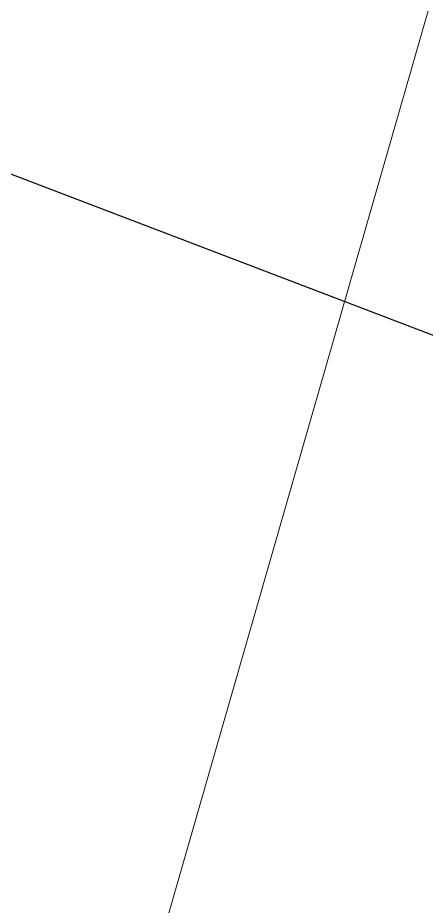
# Model space of a CAD drawing. Header units: metres. Extents: x 3 to 509016, y 4 to 6969473.
# Drawn here: x 507935.11 to 507938.33, y 6967153.19 to 6967160.2 of the extents above; entities that cross this region are included whole.
import ezdxf

# ---------------------------------------------------------------- set-up
doc = ezdxf.new("R2010")
doc.units = ezdxf.units.M
doc.layers.add('D_UG_PIPES', color=252, linetype='EXIST_SWD', lineweight=0)
doc.layers.add('mga2020bdy', color=252, linetype='Continuous')
doc.layers.add('XREF', color=7, linetype='Continuous')
doc.styles.get("Standard").update_dxf_attribs({"font": 'ARIALN.TTF'})
doc.linetypes.add('EXIST_SWD', pattern='A,5,-2.5,5,-2,["SWD",Standard,S=2.5,R=0,X=0,Y=-1.25],-8,5,-2.5,5,-2.5', length=37.5)

# ---------------------------------------------------------------- blocks, each defined once
blk = doc.blocks.new('XE_SURVEY')
at = {"layer": 'D_UG_PIPES', "flags": 128}
blk.add_lwpolyline([(507934.704, 6967147.5824), (507942.7095, 6967175.4556)], dxfattribs=at)
at = {"layer": 'mga2020bdy'}
blk.add_polyline3d([(507930.6037, 6967161.6034, 5.1104), (507934.4704, 6967159.1919, 4.8395), (507942.553, 6967156.1035, 4.7977), (507943.9279, 6967155.6575, 4.7285), (507945.2571, 6967152.3745, 4.7915), (507945.0707, 6967151.7613, 4.7587), (507943.5281, 6967146.2682, 4.7011), (507941.1505, 6967141.0839, 4.7356), (507939.9757, 6967135.209, 4.7062), (507936.9555, 6967129.1817, 4.8988), (507935.311, 6967122.2392, 4.6675), (507935.9201, 6967120.9196, 4.6501), (507939.9377, 6967112.3649, 2.59), (507942.8976, 6967107.616, 2.489), (507946.3383, 6967102.1153, 2.534), (507949.6851, 6967096.8776, 2.534), (507952.9638, 6967092.6544, 2.571), (507960.5018, 6967089.9358, 2.563), (507956.2555, 6967090.6533, 2.568), (507949.5313, 6967091.012, 2.555), (507945.2067, 6967077.2832, 2.6235)], dxfattribs=at)

msp = doc.modelspace()

# ---------------------------------------------------------------- block references
msp.add_blockref('XE_SURVEY', (0, 0))
at = {"layer": 'XREF'}
msp.add_blockref('XE_SURVEY', (0, 0), dxfattribs=at)

doc.saveas('drawing.dxf')
